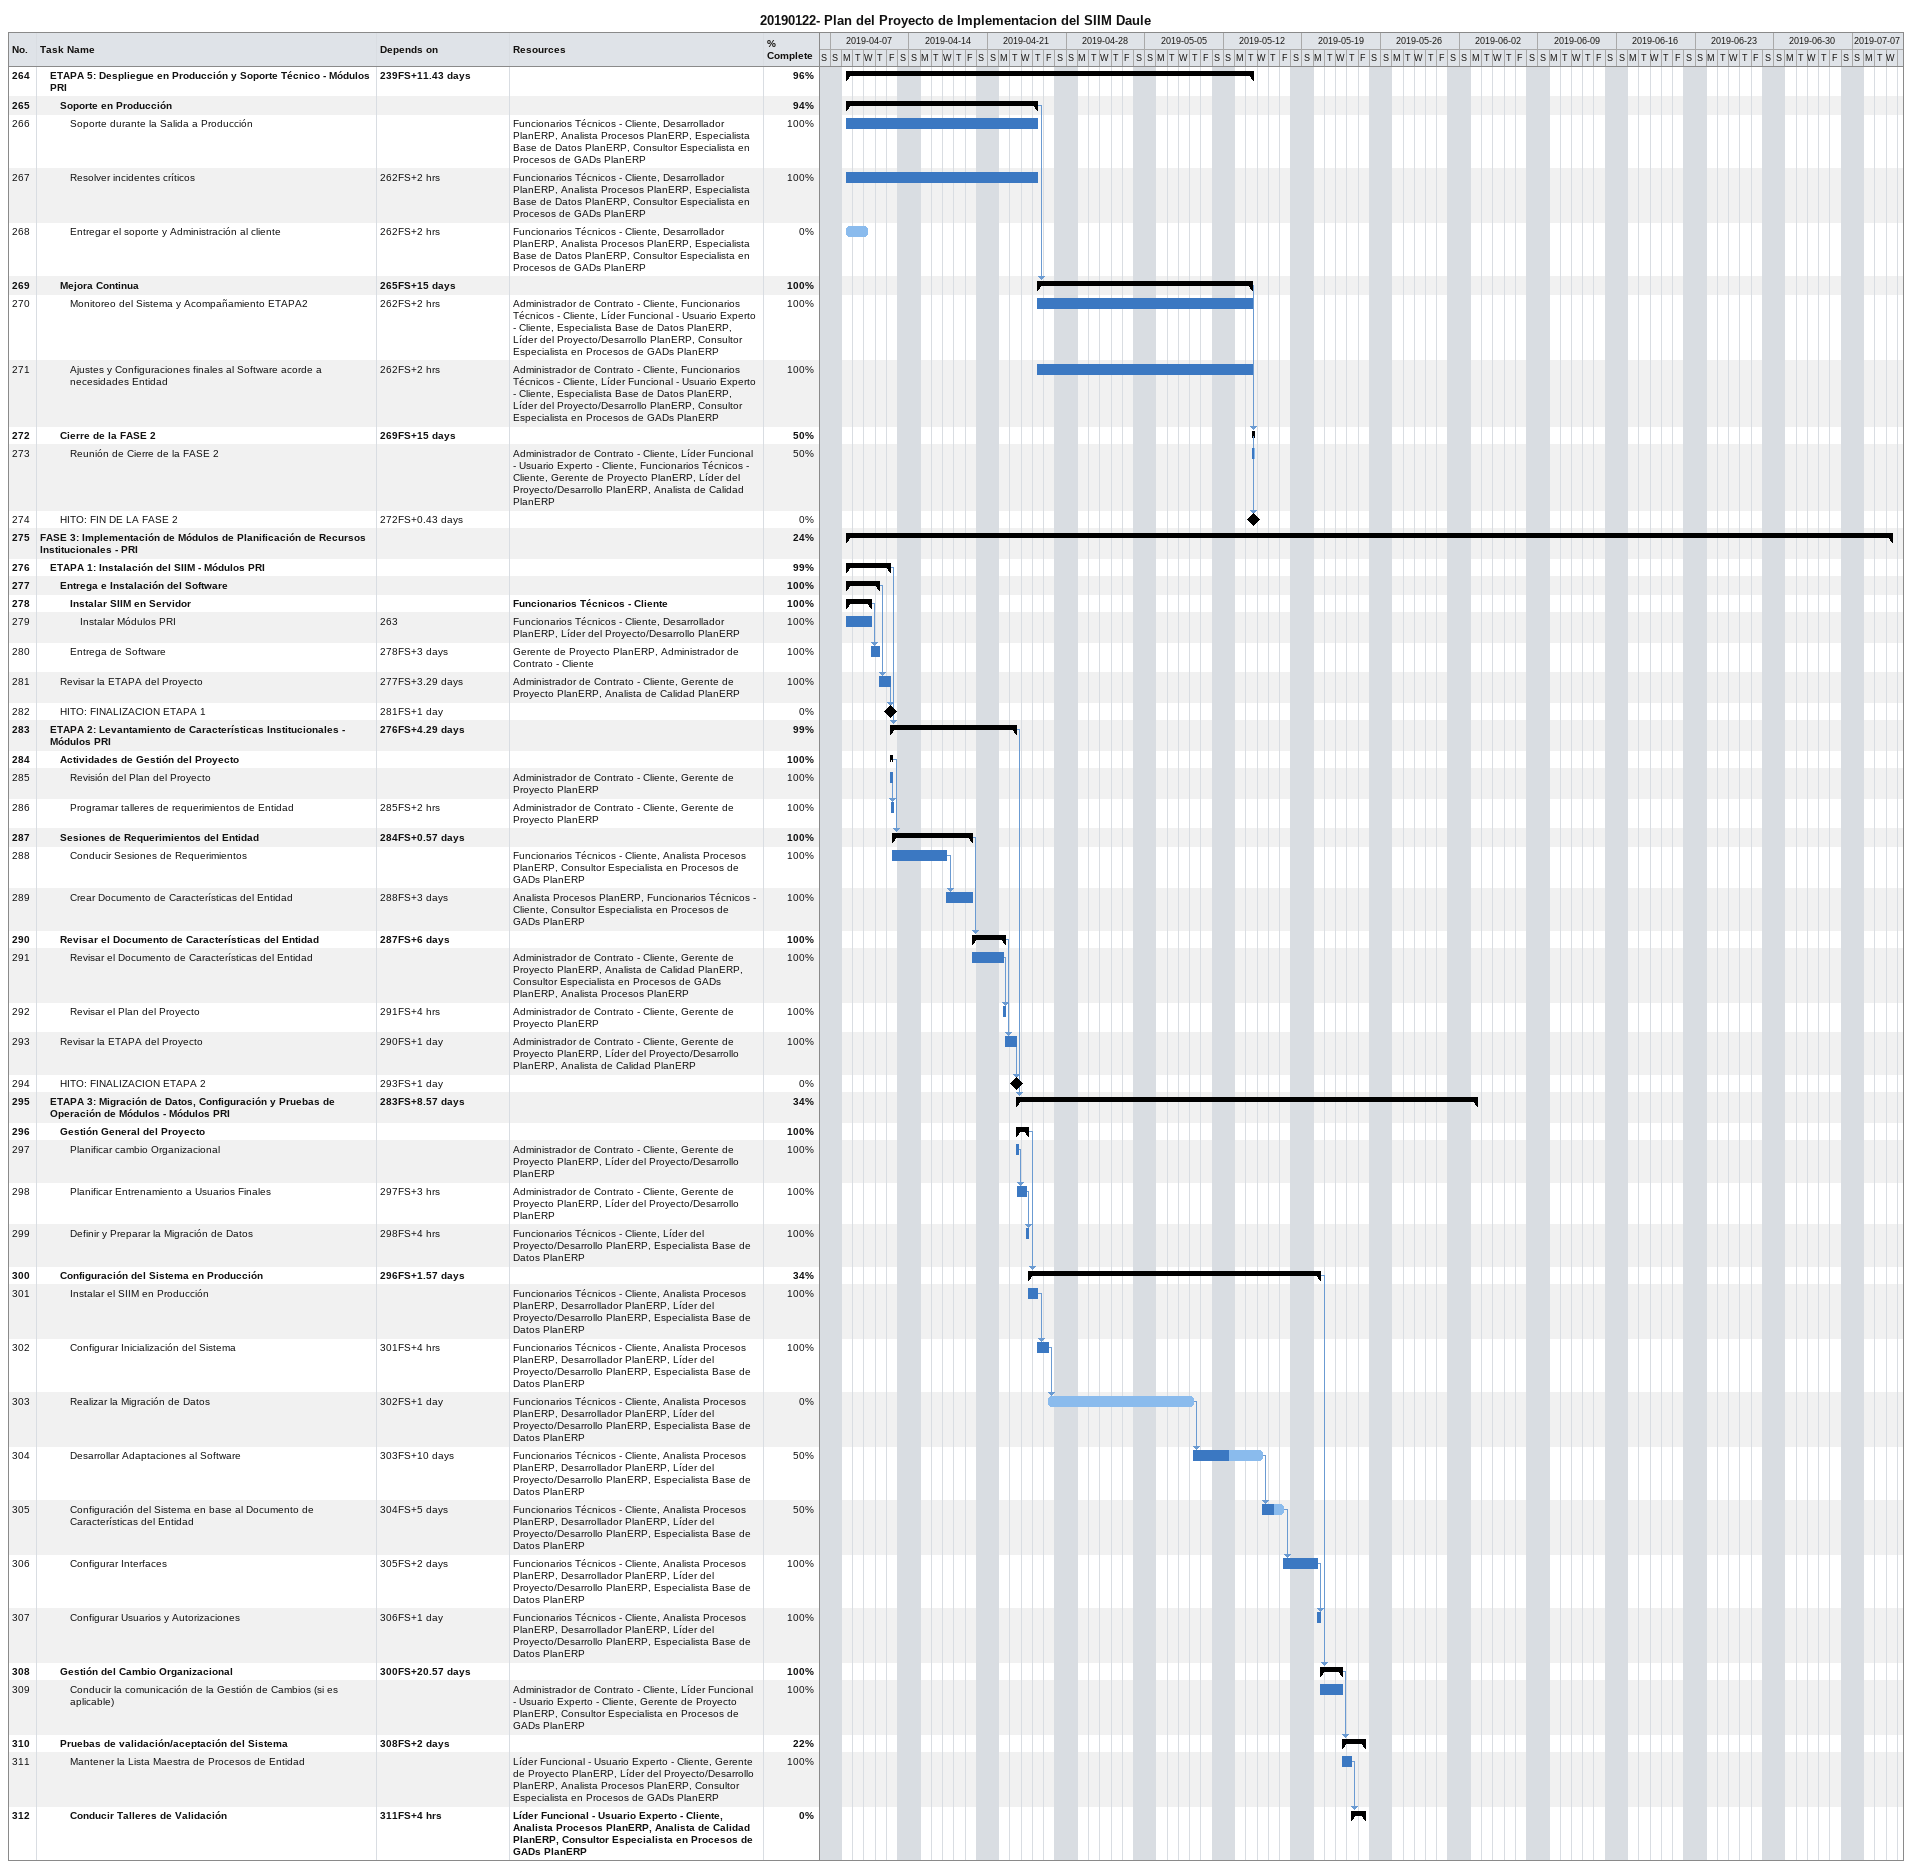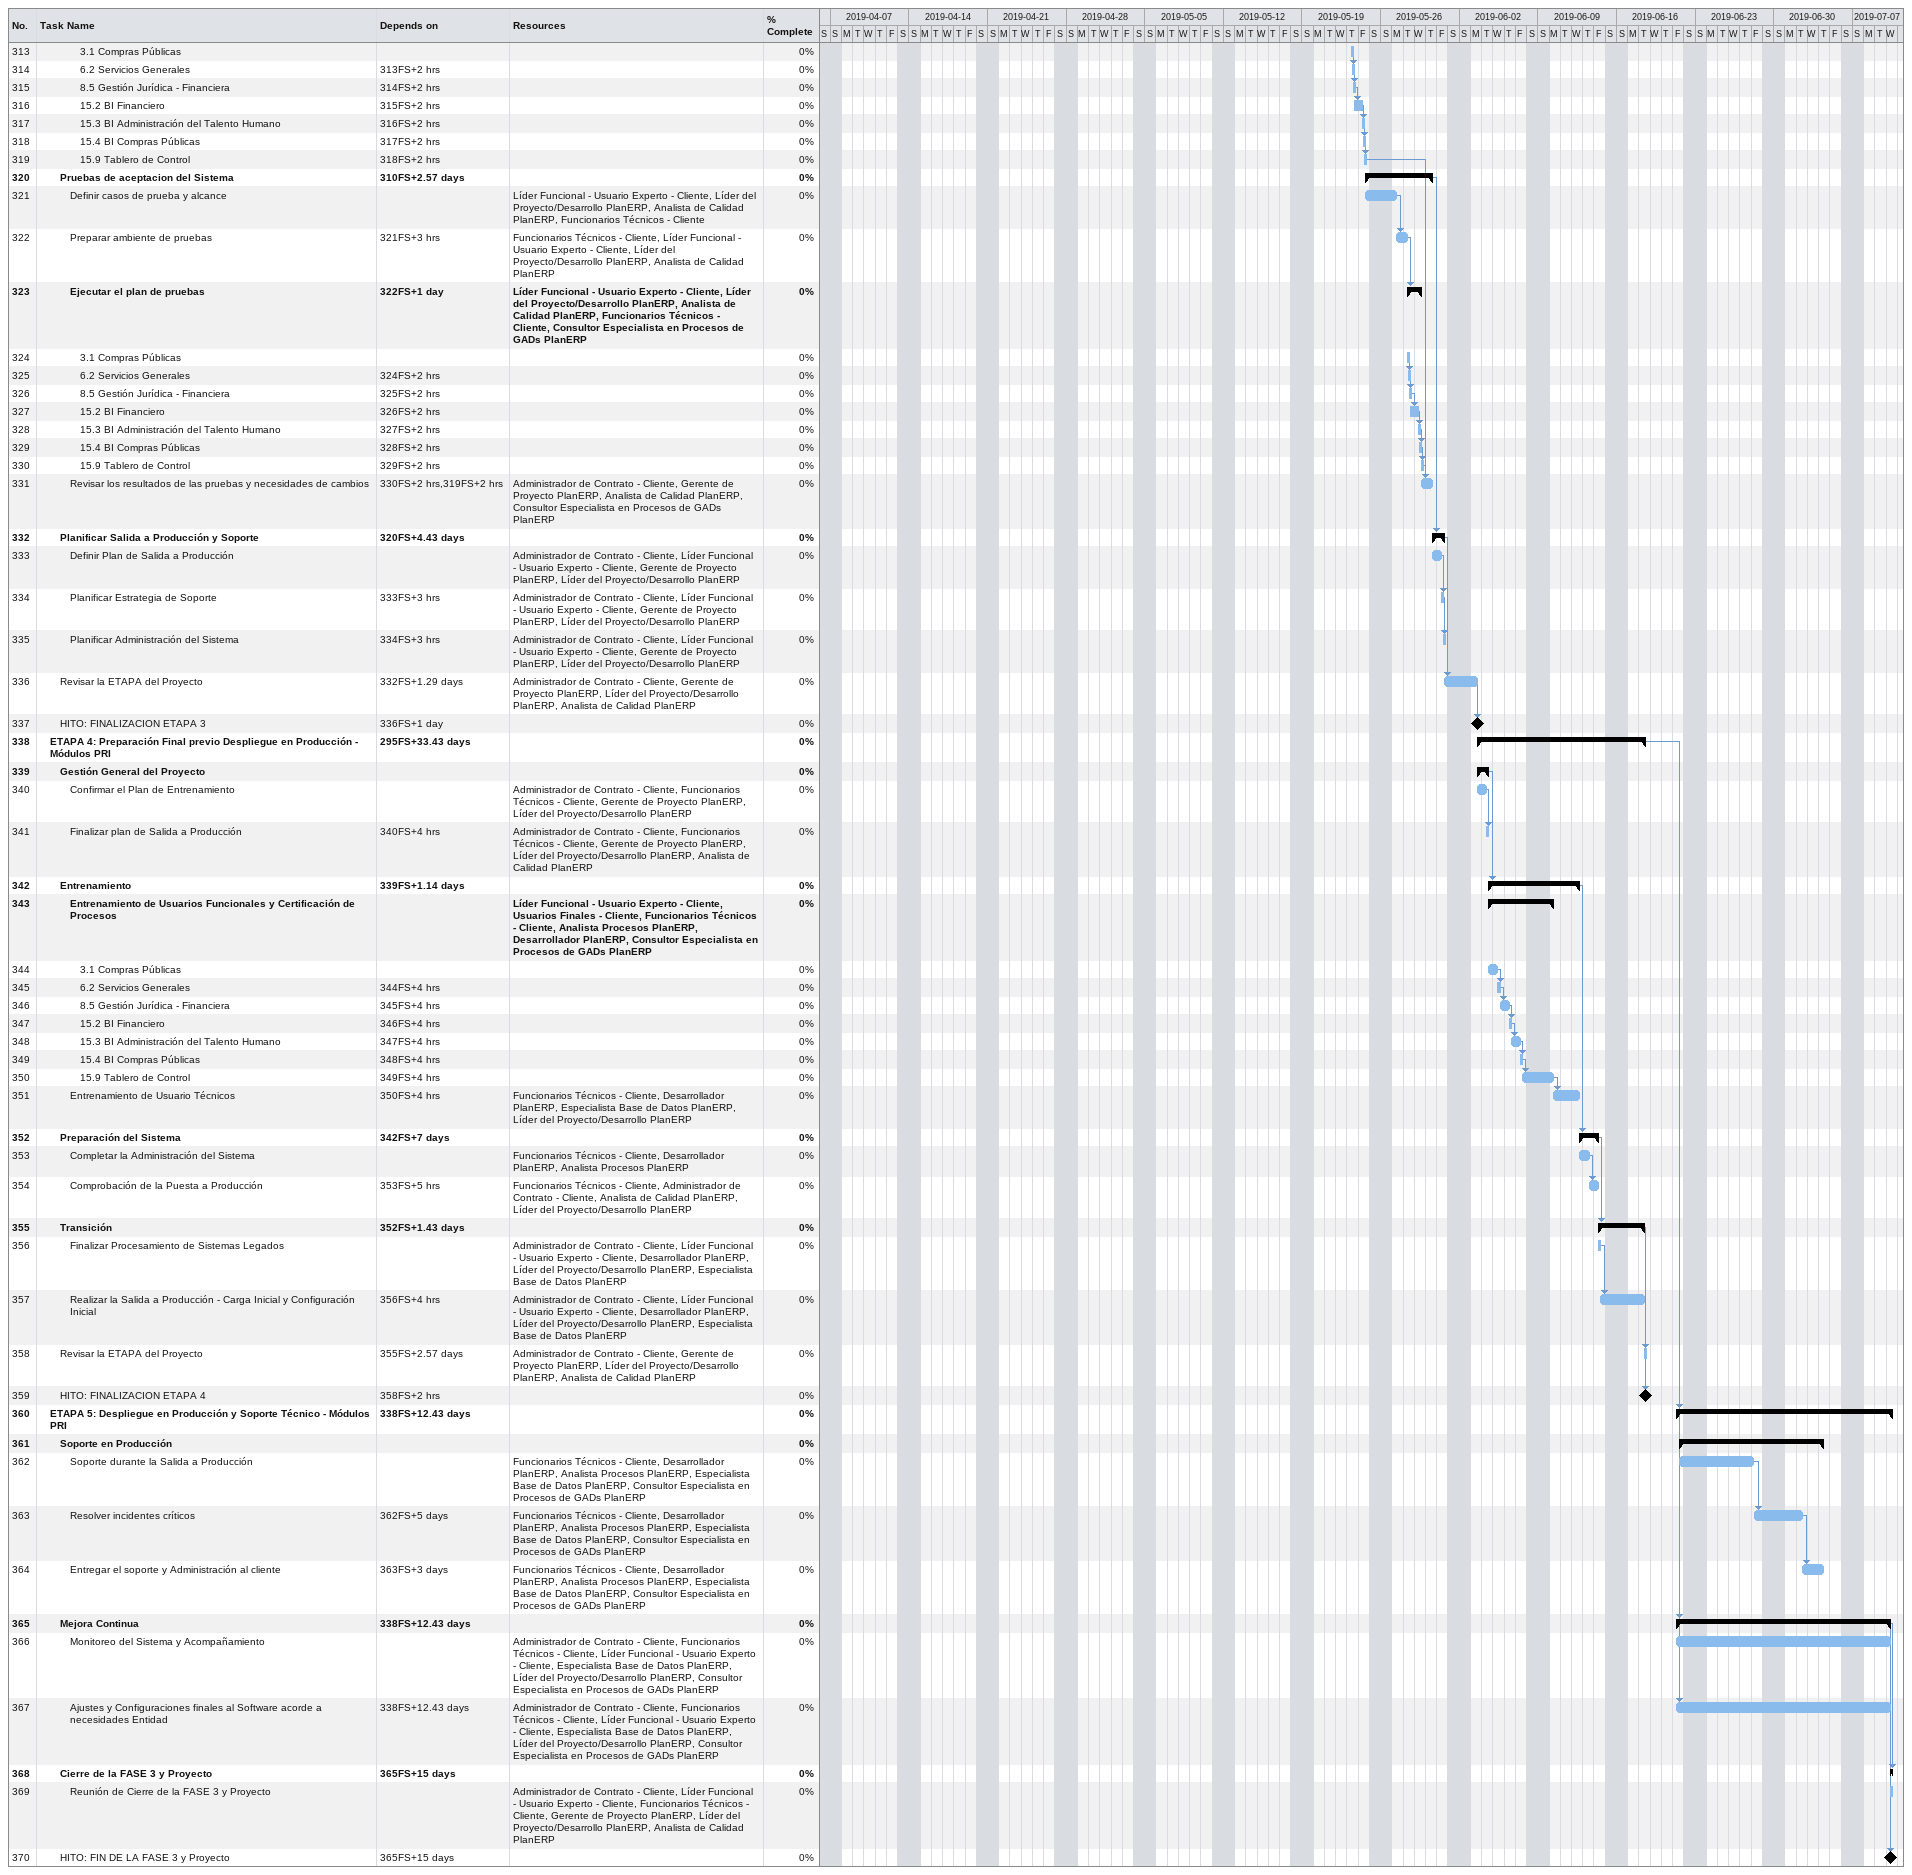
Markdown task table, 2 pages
20190122- Plan del Proyecto de Implementacion del SIIM Daule

| ID | Level | Task | Start | Finish | Predecessors | Resources | % complete |
|---|---|---|---|---|---|---|---|
| 264 | 2 | **ETAPA 5: Despliegue en Producción y Soporte Técnico - Módulos PRI** | 2019-04-08 | 2019-05-14 | 239FS+11.43d |  | 96 |
| 265 | 3 | **Soporte en Producción** | 2019-04-08 | 2019-04-25 |  |  | 94 |
| 266 | 4 | Soporte durante la Salida a Producción | 2019-04-08 | 2019-04-25 |  | Funcionarios Técnicos - Cliente, Desarrollador PlanERP, Analista Procesos PlanERP, Especialista Base de Datos PlanERP, Consultor Especialista en Procesos de GADs PlanERP | 100 |
| 267 | 4 | Resolver incidentes críticos | 2019-04-08 | 2019-04-25 | 262FS+2h | Funcionarios Técnicos - Cliente, Desarrollador PlanERP, Analista Procesos PlanERP, Especialista Base de Datos PlanERP, Consultor Especialista en Procesos de GADs PlanERP | 100 |
| 268 | 4 | Entregar el soporte y Administración al cliente | 2019-04-08 | 2019-04-10 | 262FS+2h | Funcionarios Técnicos - Cliente, Desarrollador PlanERP, Analista Procesos PlanERP, Especialista Base de Datos PlanERP, Consultor Especialista en Procesos de GADs PlanERP | 0 |
| 269 | 3 | **Mejora Continua** | 2019-04-25 | 2019-05-14 | 265FS+15d |  | 100 |
| 270 | 4 | Monitoreo del Sistema y Acompañamiento ETAPA2 | 2019-04-25 | 2019-05-14 | 262FS+2h | Administrador de Contrato - Cliente, Funcionarios Técnicos - Cliente, Líder Funcional - Usuario Experto - Cliente, Especialista Base de Datos PlanERP, Líder del Proyecto/Desarrollo PlanERP, Consultor Especialista en Procesos de GADs PlanERP | 100 |
| 271 | 4 | Ajustes y Configuraciones finales al Software acorde a necesidades Entidad | 2019-04-25 | 2019-05-14 | 262FS+2h | Administrador de Contrato - Cliente, Funcionarios Técnicos - Cliente, Líder Funcional - Usuario Experto - Cliente, Especialista Base de Datos PlanERP, Líder del Proyecto/Desarrollo PlanERP, Consultor Especialista en Procesos de GADs PlanERP | 100 |
| 272 | 3 | **Cierre de la FASE 2** | 2019-05-14 | 2019-05-14 | 269FS+15d |  | 50 |
| 273 | 4 | Reunión de Cierre de la FASE 2 | 2019-05-14 | 2019-05-14 |  | Administrador de Contrato - Cliente, Líder Funcional - Usuario Experto - Cliente, Funcionarios Técnicos - Cliente, Gerente de Proyecto PlanERP, Líder del Proyecto/Desarrollo PlanERP, Analista de Calidad PlanERP | 50 |
| 274 | 3 | HITO: FIN DE LA FASE 2 (milestone) | 2019-05-14 | 2019-05-14 | 272FS+0.43d |  | 0 |
| 275 | 1 | **FASE 3: Implementación de Módulos de Planificación de Recursos Institucionales - PRI** | 2019-04-08 | 2019-07-10 |  |  | 24 |
| 276 | 2 | **ETAPA 1: Instalación del SIIM - Módulos PRI** | 2019-04-08 | 2019-04-12 |  |  | 99 |
| 277 | 3 | **Entrega e Instalación del Software** | 2019-04-08 | 2019-04-11 |  |  | 100 |
| 278 | 4 | **Instalar SIIM en Servidor** | 2019-04-08 | 2019-04-10 |  | Funcionarios Técnicos - Cliente | 100 |
| 279 | 5 | Instalar Módulos PRI | 2019-04-08 | 2019-04-10 | 263 | Funcionarios Técnicos - Cliente, Desarrollador PlanERP, Líder del Proyecto/Desarrollo PlanERP | 100 |
| 280 | 4 | Entrega de Software | 2019-04-10 | 2019-04-11 | 278FS+3d | Gerente de Proyecto PlanERP, Administrador de Contrato - Cliente | 100 |
| 281 | 3 | Revisar la ETAPA del Proyecto | 2019-04-11 | 2019-04-12 | 277FS+3.29d | Administrador de Contrato - Cliente, Gerente de Proyecto PlanERP, Analista de Calidad PlanERP | 100 |
| 282 | 3 | HITO: FINALIZACION ETAPA 1 (milestone) | 2019-04-12 | 2019-04-12 | 281FS+1d |  | 0 |
| 283 | 2 | **ETAPA 2: Levantamiento de Características Institucionales - Módulos PRI** | 2019-04-12 | 2019-04-23 | 276FS+4.29d |  | 99 |
| 284 | 3 | **Actividades de Gestión del Proyecto** | 2019-04-12 | 2019-04-12 |  |  | 100 |
| 285 | 4 | Revisión del Plan del Proyecto | 2019-04-12 | 2019-04-12 |  | Administrador de Contrato - Cliente, Gerente de Proyecto PlanERP | 100 |
| 286 | 4 | Programar talleres de requerimientos de Entidad | 2019-04-12 | 2019-04-12 | 285FS+2h | Administrador de Contrato - Cliente, Gerente de Proyecto PlanERP | 100 |
| 287 | 3 | **Sesiones de Requerimientos del Entidad** | 2019-04-12 | 2019-04-19 | 284FS+0.57d |  | 100 |
| 288 | 4 | Conducir Sesiones de Requerimientos | 2019-04-12 | 2019-04-17 |  | Funcionarios Técnicos - Cliente, Analista Procesos PlanERP, Consultor Especialista en Procesos de GADs PlanERP | 100 |
| 289 | 4 | Crear Documento de Características del Entidad | 2019-04-17 | 2019-04-19 | 288FS+3d | Analista Procesos PlanERP, Funcionarios Técnicos - Cliente, Consultor Especialista en Procesos de GADs PlanERP | 100 |
| 290 | 3 | **Revisar el Documento de Características del Entidad** | 2019-04-19 | 2019-04-22 | 287FS+6d |  | 100 |
| 291 | 4 | Revisar el Documento de Características del Entidad | 2019-04-19 | 2019-04-22 |  | Administrador de Contrato - Cliente, Gerente de Proyecto PlanERP, Analista de Calidad PlanERP, Consultor Especialista en Procesos de GADs PlanERP, Analista Procesos PlanERP | 100 |
| 292 | 4 | Revisar el Plan del Proyecto | 2019-04-22 | 2019-04-22 | 291FS+4h | Administrador de Contrato - Cliente, Gerente de Proyecto PlanERP | 100 |
| 293 | 3 | Revisar la ETAPA del Proyecto | 2019-04-22 | 2019-04-23 | 290FS+1d | Administrador de Contrato - Cliente, Gerente de Proyecto PlanERP, Líder del Proyecto/Desarrollo PlanERP, Analista de Calidad PlanERP | 100 |
| 294 | 3 | HITO: FINALIZACION ETAPA 2 (milestone) | 2019-04-23 | 2019-04-23 | 293FS+1d |  | 0 |
| 295 | 2 | **ETAPA 3: Migración de Datos, Configuración y Pruebas de Operación de Módulos - Módulos PRI** | 2019-04-23 | 2019-06-03 | 283FS+8.57d |  | 34 |
| 296 | 3 | **Gestión General del Proyecto** | 2019-04-23 | 2019-04-24 |  |  | 100 |
| 297 | 4 | Planificar cambio Organizacional | 2019-04-23 | 2019-04-23 |  | Administrador de Contrato - Cliente, Gerente de Proyecto PlanERP, Líder del Proyecto/Desarrollo PlanERP | 100 |
| 298 | 4 | Planificar Entrenamiento a Usuarios Finales | 2019-04-23 | 2019-04-24 | 297FS+3h | Administrador de Contrato - Cliente, Gerente de Proyecto PlanERP, Líder del Proyecto/Desarrollo PlanERP | 100 |
| 299 | 4 | Definir y Preparar la Migración de Datos | 2019-04-24 | 2019-04-24 | 298FS+4h | Funcionarios Técnicos - Cliente, Líder del Proyecto/Desarrollo PlanERP, Especialista Base de Datos PlanERP | 100 |
| 300 | 3 | **Configuración del Sistema en Producción** | 2019-04-24 | 2019-05-20 | 296FS+1.57d |  | 34 |
| 301 | 4 | Instalar el SIIM en Producción | 2019-04-24 | 2019-04-25 |  | Funcionarios Técnicos - Cliente, Analista Procesos PlanERP, Desarrollador PlanERP, Líder del Proyecto/Desarrollo PlanERP, Especialista Base de Datos PlanERP | 100 |
| 302 | 4 | Configurar Inicialización del Sistema | 2019-04-25 | 2019-04-26 | 301FS+4h | Funcionarios Técnicos - Cliente, Analista Procesos PlanERP, Desarrollador PlanERP, Líder del Proyecto/Desarrollo PlanERP, Especialista Base de Datos PlanERP | 100 |
| 303 | 4 | Realizar la Migración de Datos | 2019-04-26 | 2019-05-09 | 302FS+1d | Funcionarios Técnicos - Cliente, Analista Procesos PlanERP, Desarrollador PlanERP, Líder del Proyecto/Desarrollo PlanERP, Especialista Base de Datos PlanERP | 0 |
| 304 | 4 | Desarrollar Adaptaciones al Software | 2019-05-09 | 2019-05-15 | 303FS+10d | Funcionarios Técnicos - Cliente, Analista Procesos PlanERP, Desarrollador PlanERP, Líder del Proyecto/Desarrollo PlanERP, Especialista Base de Datos PlanERP | 50 |
| 305 | 4 | Configuración del Sistema en base al Documento de Características del Entidad | 2019-05-15 | 2019-05-17 | 304FS+5d | Funcionarios Técnicos - Cliente, Analista Procesos PlanERP, Desarrollador PlanERP, Líder del Proyecto/Desarrollo PlanERP, Especialista Base de Datos PlanERP | 50 |
| 306 | 4 | Configurar Interfaces | 2019-05-17 | 2019-05-20 | 305FS+2d | Funcionarios Técnicos - Cliente, Analista Procesos PlanERP, Desarrollador PlanERP, Líder del Proyecto/Desarrollo PlanERP, Especialista Base de Datos PlanERP | 100 |
| 307 | 4 | Configurar Usuarios y Autorizaciones | 2019-05-20 | 2019-05-20 | 306FS+1d | Funcionarios Técnicos - Cliente, Analista Procesos PlanERP, Desarrollador PlanERP, Líder del Proyecto/Desarrollo PlanERP, Especialista Base de Datos PlanERP | 100 |
| 308 | 3 | **Gestión del Cambio Organizacional** | 2019-05-20 | 2019-05-22 | 300FS+20.57d |  | 100 |
| 309 | 4 | Conducir la comunicación de la Gestión de Cambios (si es aplicable) | 2019-05-20 | 2019-05-22 |  | Administrador de Contrato - Cliente, Líder Funcional - Usuario Experto - Cliente, Gerente de Proyecto PlanERP, Consultor Especialista en Procesos de GADs PlanERP | 100 |
| 310 | 3 | **Pruebas de validación/aceptación del Sistema** | 2019-05-22 | 2019-05-24 | 308FS+2d |  | 22 |
| 311 | 4 | Mantener la Lista Maestra de Procesos de Entidad | 2019-05-22 | 2019-05-23 |  | Líder Funcional - Usuario Experto - Cliente, Gerente de Proyecto PlanERP, Líder del Proyecto/Desarrollo PlanERP, Analista Procesos PlanERP, Consultor Especialista en Procesos de GADs PlanERP | 100 |
| 312 | 4 | **Conducir Talleres de Validación** | 2019-05-23 | 2019-05-24 | 311FS+4h | Líder Funcional - Usuario Experto - Cliente, Analista Procesos PlanERP, Analista de Calidad PlanERP, Consultor Especialista en Procesos de GADs PlanERP | 0 |
| 313 | 5 | 3.1 Compras Públicas | 2019-05-23 | 2019-05-23 |  |  | 0 |
| 314 | 5 | 6.2 Servicios Generales | 2019-05-23 | 2019-05-23 | 313FS+2h |  | 0 |
| 315 | 5 | 8.5 Gestión Jurídica - Financiera | 2019-05-23 | 2019-05-23 | 314FS+2h |  | 0 |
| 316 | 5 | 15.2 BI Financiero | 2019-05-23 | 2019-05-24 | 315FS+2h |  | 0 |
| 317 | 5 | 15.3 BI Administración del Talento Humano | 2019-05-24 | 2019-05-24 | 316FS+2h |  | 0 |
| 318 | 5 | 15.4 BI Compras Públicas | 2019-05-24 | 2019-05-24 | 317FS+2h |  | 0 |
| 319 | 5 | 15.9 Tablero de Control | 2019-05-24 | 2019-05-24 | 318FS+2h |  | 0 |
| 320 | 3 | **Pruebas de aceptacion del Sistema** | 2019-05-24 | 2019-05-30 | 310FS+2.57d |  | 0 |
| 321 | 4 | Definir casos de prueba y alcance | 2019-05-24 | 2019-05-27 |  | Líder Funcional - Usuario Experto - Cliente, Líder del Proyecto/Desarrollo PlanERP, Analista de Calidad PlanERP, Funcionarios Técnicos - Cliente | 0 |
| 322 | 4 | Preparar ambiente de pruebas | 2019-05-27 | 2019-05-28 | 321FS+3h | Funcionarios Técnicos - Cliente, Líder Funcional - Usuario Experto - Cliente, Líder del Proyecto/Desarrollo PlanERP, Analista de Calidad PlanERP | 0 |
| 323 | 4 | **Ejecutar el plan de pruebas** | 2019-05-28 | 2019-05-29 | 322FS+1d | Líder Funcional - Usuario Experto - Cliente, Líder del Proyecto/Desarrollo PlanERP, Analista de Calidad PlanERP, Funcionarios Técnicos - Cliente, Consultor Especialista en Procesos de GADs PlanERP | 0 |
| 324 | 5 | 3.1 Compras Públicas | 2019-05-28 | 2019-05-28 |  |  | 0 |
| 325 | 5 | 6.2 Servicios Generales | 2019-05-28 | 2019-05-28 | 324FS+2h |  | 0 |
| 326 | 5 | 8.5 Gestión Jurídica - Financiera | 2019-05-28 | 2019-05-28 | 325FS+2h |  | 0 |
| 327 | 5 | 15.2 BI Financiero | 2019-05-28 | 2019-05-29 | 326FS+2h |  | 0 |
| 328 | 5 | 15.3 BI Administración del Talento Humano | 2019-05-29 | 2019-05-29 | 327FS+2h |  | 0 |
| 329 | 5 | 15.4 BI Compras Públicas | 2019-05-29 | 2019-05-29 | 328FS+2h |  | 0 |
| 330 | 5 | 15.9 Tablero de Control | 2019-05-29 | 2019-05-29 | 329FS+2h |  | 0 |
| 331 | 4 | Revisar los resultados de las pruebas y necesidades de cambios | 2019-05-29 | 2019-05-30 | 330FS+2h, 319FS+2h | Administrador de Contrato - Cliente, Gerente de Proyecto PlanERP, Analista de Calidad PlanERP, Consultor Especialista en Procesos de GADs PlanERP | 0 |
| 332 | 3 | **Planificar Salida a Producción y Soporte** | 2019-05-30 | 2019-05-31 | 320FS+4.43d |  | 0 |
| 333 | 4 | Definir Plan de Salida a Producción | 2019-05-30 | 2019-05-31 |  | Administrador de Contrato - Cliente, Líder Funcional - Usuario Experto - Cliente, Gerente de Proyecto PlanERP, Líder del Proyecto/Desarrollo PlanERP | 0 |
| 334 | 4 | Planificar Estrategia de Soporte | 2019-05-31 | 2019-05-31 | 333FS+3h | Administrador de Contrato - Cliente, Líder Funcional - Usuario Experto - Cliente, Gerente de Proyecto PlanERP, Líder del Proyecto/Desarrollo PlanERP | 0 |
| 335 | 4 | Planificar Administración del Sistema | 2019-05-31 | 2019-05-31 | 334FS+3h | Administrador de Contrato - Cliente, Líder Funcional - Usuario Experto - Cliente, Gerente de Proyecto PlanERP, Líder del Proyecto/Desarrollo PlanERP | 0 |
| 336 | 3 | Revisar la ETAPA del Proyecto | 2019-05-31 | 2019-06-03 | 332FS+1.29d | Administrador de Contrato - Cliente, Gerente de Proyecto PlanERP, Líder del Proyecto/Desarrollo PlanERP, Analista de Calidad PlanERP | 0 |
| 337 | 3 | HITO: FINALIZACION ETAPA 3 (milestone) | 2019-06-03 | 2019-06-03 | 336FS+1d |  | 0 |
| 338 | 2 | **ETAPA 4: Preparación Final previo Despliegue en Producción - Módulos PRI** | 2019-06-03 | 2019-06-18 | 295FS+33.43d |  | 0 |
| 339 | 3 | **Gestión General del Proyecto** | 2019-06-03 | 2019-06-04 |  |  | 0 |
| 340 | 4 | Confirmar el Plan de Entrenamiento | 2019-06-03 | 2019-06-04 |  | Administrador de Contrato - Cliente, Funcionarios Técnicos - Cliente, Gerente de Proyecto PlanERP, Líder del Proyecto/Desarrollo PlanERP | 0 |
| 341 | 4 | Finalizar plan de Salida a Producción | 2019-06-04 | 2019-06-04 | 340FS+4h | Administrador de Contrato - Cliente, Funcionarios Técnicos - Cliente, Gerente de Proyecto PlanERP, Líder del Proyecto/Desarrollo PlanERP, Analista de Calidad PlanERP | 0 |
| 342 | 3 | **Entrenamiento** | 2019-06-04 | 2019-06-12 | 339FS+1.14d |  | 0 |
| 343 | 4 | **Entrenamiento de Usuarios Funcionales y Certificación de Procesos** | 2019-06-04 | 2019-06-10 |  | Líder Funcional - Usuario Experto - Cliente, Usuarios Finales - Cliente, Funcionarios Técnicos - Cliente, Analista Procesos PlanERP, Desarrollador PlanERP, Consultor Especialista en Procesos de GADs PlanERP | 0 |
| 344 | 5 | 3.1 Compras Públicas | 2019-06-04 | 2019-06-05 |  |  | 0 |
| 345 | 5 | 6.2 Servicios Generales | 2019-06-05 | 2019-06-05 | 344FS+4h |  | 0 |
| 346 | 5 | 8.5 Gestión Jurídica - Financiera | 2019-06-05 | 2019-06-06 | 345FS+4h |  | 0 |
| 347 | 5 | 15.2 BI Financiero | 2019-06-06 | 2019-06-06 | 346FS+4h |  | 0 |
| 348 | 5 | 15.3 BI Administración del Talento Humano | 2019-06-06 | 2019-06-07 | 347FS+4h |  | 0 |
| 349 | 5 | 15.4 BI Compras Públicas | 2019-06-07 | 2019-06-07 | 348FS+4h |  | 0 |
| 350 | 5 | 15.9 Tablero de Control | 2019-06-07 | 2019-06-10 | 349FS+4h |  | 0 |
| 351 | 4 | Entrenamiento de Usuario Técnicos | 2019-06-10 | 2019-06-12 | 350FS+4h | Funcionarios Técnicos - Cliente, Desarrollador PlanERP, Especialista Base de Datos PlanERP, Líder del Proyecto/Desarrollo PlanERP | 0 |
| 352 | 3 | **Preparación del Sistema** | 2019-06-12 | 2019-06-14 | 342FS+7d |  | 0 |
| 353 | 4 | Completar la Administración del Sistema | 2019-06-12 | 2019-06-13 |  | Funcionarios Técnicos - Cliente, Desarrollador PlanERP, Analista Procesos PlanERP | 0 |
| 354 | 4 | Comprobación de la Puesta a Producción | 2019-06-13 | 2019-06-14 | 353FS+5h | Funcionarios Técnicos - Cliente, Administrador de Contrato - Cliente, Analista de Calidad PlanERP, Líder del Proyecto/Desarrollo PlanERP | 0 |
| 355 | 3 | **Transición** | 2019-06-14 | 2019-06-18 | 352FS+1.43d |  | 0 |
| 356 | 4 | Finalizar Procesamiento de Sistemas Legados | 2019-06-14 | 2019-06-14 |  | Administrador de Contrato - Cliente, Líder Funcional - Usuario Experto - Cliente, Desarrollador PlanERP, Líder del Proyecto/Desarrollo PlanERP, Especialista Base de Datos PlanERP | 0 |
| 357 | 4 | Realizar la Salida a Producción - Carga Inicial y Configuración Inicial | 2019-06-14 | 2019-06-18 | 356FS+4h | Administrador de Contrato - Cliente, Líder Funcional - Usuario Experto - Cliente, Desarrollador PlanERP, Líder del Proyecto/Desarrollo PlanERP, Especialista Base de Datos PlanERP | 0 |
| 358 | 3 | Revisar la ETAPA del Proyecto | 2019-06-18 | 2019-06-18 | 355FS+2.57d | Administrador de Contrato - Cliente, Gerente de Proyecto PlanERP, Líder del Proyecto/Desarrollo PlanERP, Analista de Calidad PlanERP | 0 |
| 359 | 3 | HITO: FINALIZACION ETAPA 4 (milestone) | 2019-06-18 | 2019-06-18 | 358FS+2h |  | 0 |
| 360 | 2 | **ETAPA 5: Despliegue en Producción y Soporte Técnico - Módulos PRI** | 2019-06-21 | 2019-07-10 | 338FS+12.43d |  | 0 |
| 361 | 3 | **Soporte en Producción** | 2019-06-21 | 2019-07-04 |  |  | 0 |
| 362 | 4 | Soporte durante la Salida a Producción | 2019-06-21 | 2019-06-28 |  | Funcionarios Técnicos - Cliente, Desarrollador PlanERP, Analista Procesos PlanERP, Especialista Base de Datos PlanERP, Consultor Especialista en Procesos de GADs PlanERP | 0 |
| 363 | 4 | Resolver incidentes críticos | 2019-06-28 | 2019-07-02 | 362FS+5d | Funcionarios Técnicos - Cliente, Desarrollador PlanERP, Analista Procesos PlanERP, Especialista Base de Datos PlanERP, Consultor Especialista en Procesos de GADs PlanERP | 0 |
| 364 | 4 | Entregar el soporte y Administración al cliente | 2019-07-02 | 2019-07-04 | 363FS+3d | Funcionarios Técnicos - Cliente, Desarrollador PlanERP, Analista Procesos PlanERP, Especialista Base de Datos PlanERP, Consultor Especialista en Procesos de GADs PlanERP | 0 |
| 365 | 3 | **Mejora Continua** | 2019-06-21 | 2019-07-10 | 338FS+12.43d |  | 0 |
| 366 | 4 | Monitoreo del Sistema y Acompañamiento | 2019-06-21 | 2019-07-10 |  | Administrador de Contrato - Cliente, Funcionarios Técnicos - Cliente, Líder Funcional - Usuario Experto - Cliente, Especialista Base de Datos PlanERP, Líder del Proyecto/Desarrollo PlanERP, Consultor Especialista en Procesos de GADs PlanERP | 0 |
| 367 | 4 | Ajustes y Configuraciones finales al Software acorde a necesidades Entidad | 2019-06-21 | 2019-07-10 | 338FS+12.43d | Administrador de Contrato - Cliente, Funcionarios Técnicos - Cliente, Líder Funcional - Usuario Experto - Cliente, Especialista Base de Datos PlanERP, Líder del Proyecto/Desarrollo PlanERP, Consultor Especialista en Procesos de GADs PlanERP | 0 |
| 368 | 3 | **Cierre de la FASE 3 y Proyecto** | 2019-07-10 | 2019-07-10 | 365FS+15d |  | 0 |
| 369 | 4 | Reunión de Cierre de la FASE 3 y Proyecto | 2019-07-10 | 2019-07-10 |  | Administrador de Contrato - Cliente, Líder Funcional - Usuario Experto - Cliente, Funcionarios Técnicos - Cliente, Gerente de Proyecto PlanERP, Líder del Proyecto/Desarrollo PlanERP, Analista de Calidad PlanERP | 0 |
| 370 | 3 | HITO: FIN DE LA FASE 3 y Proyecto (milestone) | 2019-07-10 | 2019-07-10 | 365FS+15d |  | 0 |
